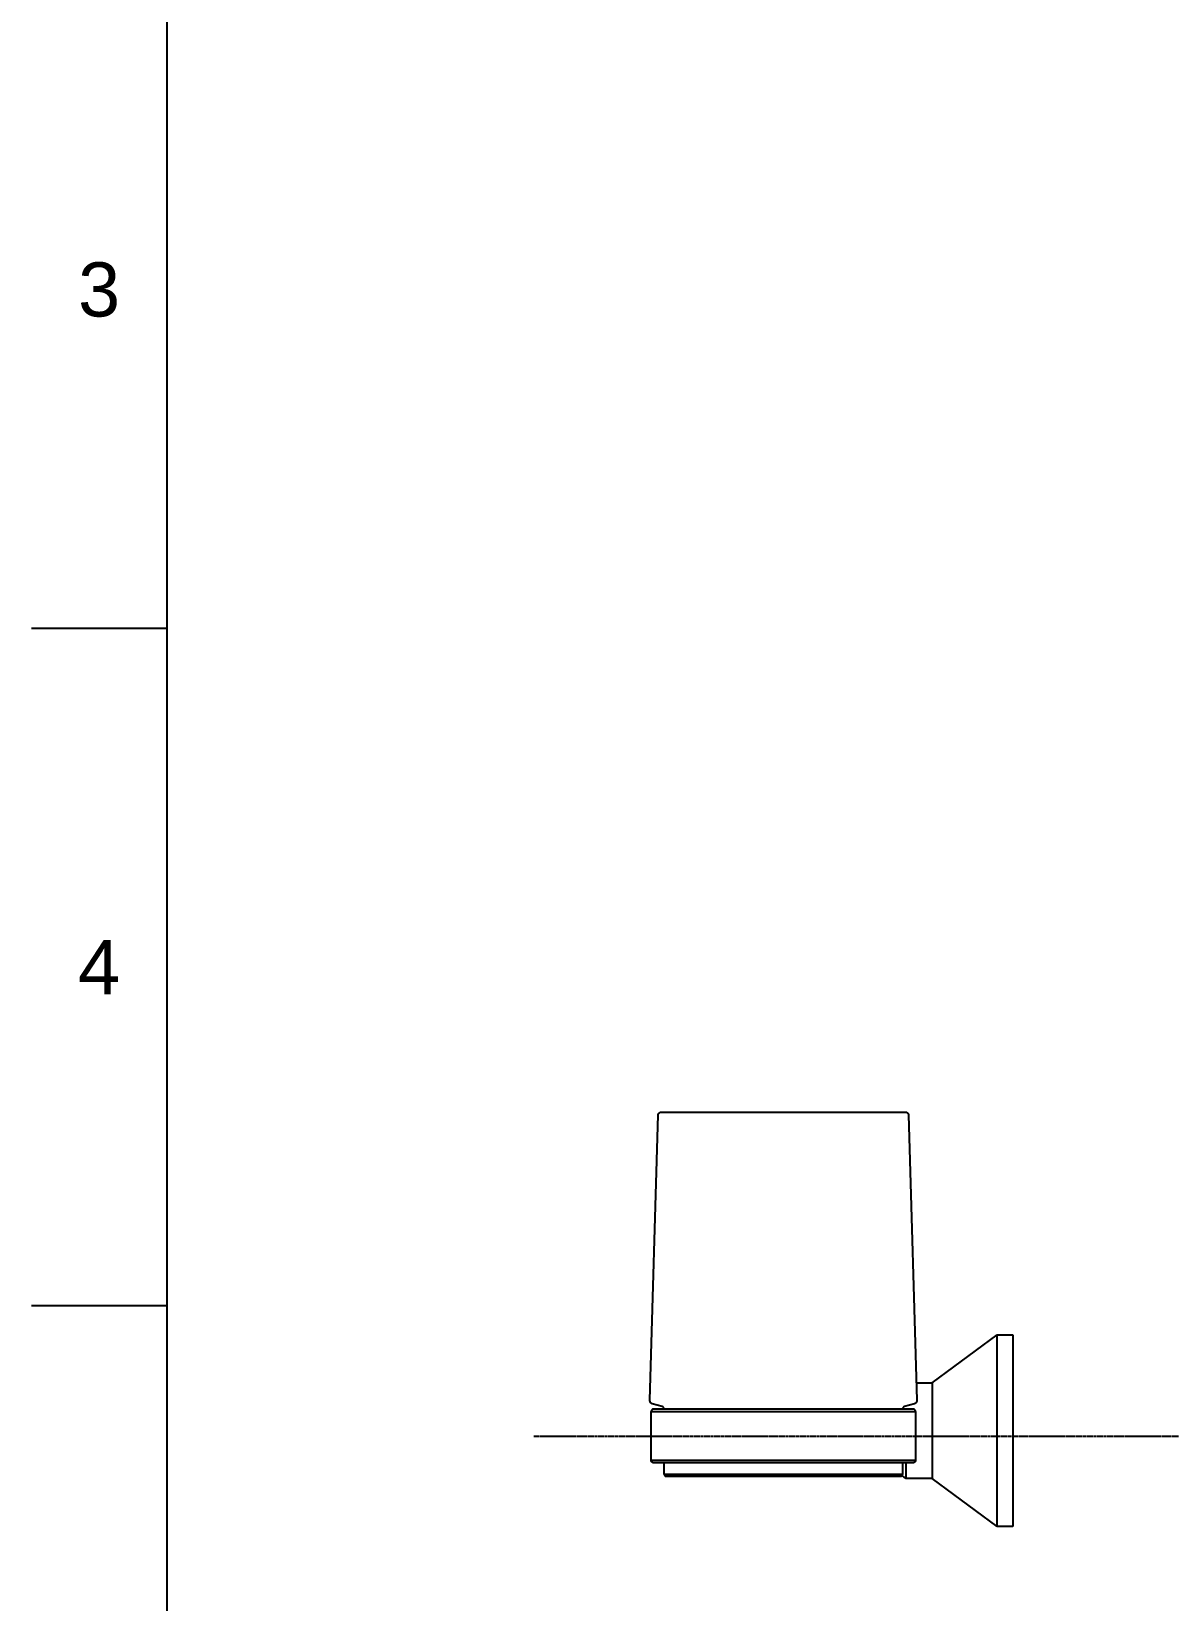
# Model space of a CAD drawing. Header units: millimetres. Extents: x 2944 to 4044, y 1234 to 2718.
# Drawn here: x 2993.8 to 3290.9, y 1898.8 to 2308.6 of the extents above; entities that cross this region are included whole.
import ezdxf

# ---------------------------------------------------------------- set-up
doc = ezdxf.new("R2010")
doc.units = ezdxf.units.MM
doc.linetypes.add('CENTER', pattern=[0.6, 0.375, -0.075, 0.075, -0.075])
for name, color, linetype in [('CEN2', 1, 'Continuous'), ('form22', 7, 'Continuous'), ('main', 7, 'Continuous')]:
    doc.layers.add(name, color=color, linetype=linetype)
doc.styles.add('Arial Regular', font='arial.ttf')

msp = doc.modelspace()

# ---------------------------------------------------------------- linework, layer by layer
at = {"layer": 'CEN2', "linetype": 'CENTER'}
msp.add_line((3496.35, 1941.86), (3124.89, 1941.86), dxfattribs=at)
at = {"layer": 'form22'}
for p, q in [((3029.11, 2683.07), (3029.11, 1268.93)), ((3029.11, 2152.77), (2993.76, 2152.77)), ((3029.11, 1976), (2993.76, 1976))]:
    msp.add_line(p, q, dxfattribs=at)
at = {"layer": 'main'}
for p, q in [((3155.23, 1951.3), (3157.4, 2025.78)), ((3157.4, 2025.81), (3157.41, 2025.84)), ((3157.4, 2025.78), (3157.4, 2025.81)), ((3157.41, 2025.87), (3157.42, 2025.89)), ((3157.41, 2025.84), (3157.41, 2025.87)), ((3157.42, 2025.92), (3157.43, 2025.95)), ((3157.42, 2025.89), (3157.42, 2025.92)), ((3157.43, 2025.95), (3157.44, 2025.98)), ((3157.44, 2025.98), (3157.45, 2026)), ((3157.45, 2026), (3157.46, 2026.03)), ((3157.46, 2026.03), (3157.47, 2026.06)), ((3157.47, 2026.06), (3157.48, 2026.08)), ((3157.48, 2026.08), (3157.5, 2026.11)), ((3157.5, 2026.11), (3157.51, 2026.14)), ((3157.51, 2026.14), (3157.53, 2026.16)), ((3157.53, 2026.16), (3157.54, 2026.18)), ((3157.54, 2026.18), (3157.56, 2026.21)), ((3157.56, 2026.21), (3157.58, 2026.23)), ((3157.58, 2026.23), (3157.6, 2026.25)), ((3157.6, 2026.25), (3157.61, 2026.28)), ((3157.61, 2026.28), (3157.63, 2026.3)), ((3157.63, 2026.3), (3157.66, 2026.32)), ((3157.66, 2026.32), (3157.68, 2026.34)), ((3157.68, 2026.34), (3157.7, 2026.36)), ((3157.7, 2026.36), (3157.72, 2026.37)), ((3157.72, 2026.37), (3157.74, 2026.39)), ((3157.74, 2026.39), (3157.77, 2026.41)), ((3157.77, 2026.41), (3157.79, 2026.42)), ((3157.79, 2026.42), (3157.82, 2026.44)), ((3157.82, 2026.44), (3157.84, 2026.45)), ((3157.84, 2026.45), (3157.87, 2026.47)), ((3157.87, 2026.47), (3157.9, 2026.48)), ((3157.9, 2026.48), (3157.92, 2026.49)), ((3157.92, 2026.49), (3157.95, 2026.5)), ((3157.95, 2026.5), (3157.98, 2026.51)), ((3157.98, 2026.51), (3158, 2026.52)), ((3158, 2026.52), (3158.03, 2026.52)), ((3158.03, 2026.52), (3158.06, 2026.53)), ((3158.06, 2026.53), (3158.09, 2026.54)), ((3158.09, 2026.54), (3158.12, 2026.54)), ((3158.12, 2026.54), (3158.15, 2026.54)), ((3158.15, 2026.54), (3158.18, 2026.55)), ((3158.18, 2026.55), (3158.21, 2026.55)), ((3158.21, 2026.55), (3158.23, 2026.55)), ((3158.23, 2026.55), (3158.26, 2026.55)), ((3158.26, 2026.55), (3158.29, 2026.55)), ((3158.29, 2026.55), (3158.32, 2026.54)), ((3158.32, 2026.54), (3158.35, 2026.54)), ((3158.35, 2026.54), (3158.38, 2026.53)), ((3158.38, 2026.53), (3158.41, 2026.53)), ((3158.41, 2026.53), (3158.44, 2026.52)), ((3158.44, 2026.52), (3158.44, 2026.52)), ((3158.44, 2026.52), (3221.7, 2026.52)), ((3221.7, 2026.52), (3221.73, 2026.53)), ((3221.73, 2026.53), (3221.76, 2026.53)), ((3221.76, 2026.53), (3221.79, 2026.54)), ((3221.79, 2026.54), (3221.82, 2026.54)), ((3221.82, 2026.54), (3221.85, 2026.55)), ((3221.85, 2026.55), (3221.88, 2026.55)), ((3221.88, 2026.55), (3221.91, 2026.55)), ((3221.91, 2026.55), (3221.93, 2026.55)), ((3221.93, 2026.55), (3221.96, 2026.55)), ((3221.96, 2026.55), (3221.99, 2026.54)), ((3221.99, 2026.54), (3222.02, 2026.54)), ((3222.02, 2026.54), (3222.05, 2026.54)), ((3222.05, 2026.54), (3222.08, 2026.53)), ((3222.08, 2026.53), (3222.11, 2026.52)), ((3222.11, 2026.52), (3222.14, 2026.52)), ((3222.14, 2026.52), (3222.16, 2026.51)), ((3222.16, 2026.51), (3222.19, 2026.5)), ((3222.19, 2026.5), (3222.22, 2026.49)), ((3222.22, 2026.49), (3222.24, 2026.48)), ((3222.24, 2026.48), (3222.27, 2026.47)), ((3222.27, 2026.47), (3222.3, 2026.45)), ((3222.3, 2026.45), (3222.32, 2026.44)), ((3222.32, 2026.44), (3222.35, 2026.42)), ((3222.35, 2026.42), (3222.37, 2026.41)), ((3222.37, 2026.41), (3222.4, 2026.39)), ((3222.4, 2026.39), (3222.42, 2026.37)), ((3222.42, 2026.37), (3222.44, 2026.36)), ((3222.44, 2026.36), (3222.46, 2026.34)), ((3222.46, 2026.34), (3222.49, 2026.32)), ((3222.49, 2026.32), (3222.51, 2026.3)), ((3222.51, 2026.3), (3222.53, 2026.28)), ((3222.53, 2026.28), (3222.55, 2026.25)), ((3222.55, 2026.25), (3222.56, 2026.23)), ((3222.56, 2026.23), (3222.58, 2026.21)), ((3222.58, 2026.21), (3222.6, 2026.19)), ((3222.6, 2026.19), (3222.61, 2026.16)), ((3222.61, 2026.16), (3222.63, 2026.14)), ((3222.63, 2026.14), (3222.64, 2026.11)), ((3222.64, 2026.11), (3222.66, 2026.09)), ((3222.66, 2026.09), (3222.67, 2026.06)), ((3222.67, 2026.06), (3222.68, 2026.03)), ((3222.68, 2026.03), (3222.69, 2026.01)), ((3222.69, 2026.01), (3222.7, 2025.98)), ((3222.7, 2025.98), (3222.71, 2025.95)), ((3222.71, 2025.95), (3222.72, 2025.92)), ((3222.72, 2025.92), (3222.73, 2025.89)), ((3222.73, 2025.89), (3222.73, 2025.87)), ((3222.73, 2025.87), (3222.74, 2025.84)), ((3222.74, 2025.84), (3222.74, 2025.81)), ((3222.74, 2025.81), (3222.74, 2025.78)), ((3222.74, 2025.78), (3224.91, 1951.3)), ((3228.88, 1955.9), (3245.93, 1968.4)), ((3245.93, 1918.4), (3245.93, 1968.4)), ((3245.93, 1968.4), (3249.94, 1968.4)), ((3249.94, 1968.4), (3249.94, 1918.4)), ((3224.67, 1955.9), (3228.88, 1955.9)), ((3228.88, 1955.9), (3228.88, 1930.9)), ((3155.23, 1951.27), (3155.23, 1951.3)), ((3155.23, 1951.23), (3155.23, 1951.27)), ((3155.24, 1951.2), (3155.23, 1951.23)), ((3155.24, 1951.16), (3155.24, 1951.2)), ((3155.24, 1951.13), (3155.24, 1951.16)), ((3155.25, 1951.09), (3155.24, 1951.13)), ((3155.26, 1951.06), (3155.25, 1951.09)), ((3155.26, 1951.03), (3155.26, 1951.06)), ((3155.27, 1950.99), (3155.26, 1951.03)), ((3155.28, 1950.96), (3155.27, 1950.99)), ((3155.29, 1950.93), (3155.28, 1950.96)), ((3155.31, 1950.89), (3155.29, 1950.93)), ((3155.32, 1950.86), (3155.31, 1950.89)), ((3155.34, 1950.83), (3155.32, 1950.86)), ((3155.35, 1950.8), (3155.34, 1950.83)), ((3155.37, 1950.77), (3155.35, 1950.8)), ((3224.78, 1950.79), (3224.77, 1950.76)), ((3224.8, 1950.81), (3224.78, 1950.79)), ((3224.81, 1950.84), (3224.8, 1950.81)), ((3224.83, 1950.87), (3224.81, 1950.84)), ((3224.84, 1950.9), (3224.83, 1950.87)), ((3224.85, 1950.93), (3224.84, 1950.9)), ((3224.86, 1950.96), (3224.85, 1950.93)), ((3224.87, 1950.99), (3224.86, 1950.96)), ((3224.88, 1951.02), (3224.87, 1950.99)), ((3224.89, 1951.05), (3224.88, 1951.02)), ((3224.9, 1951.11), (3224.89, 1951.08)), ((3224.89, 1951.08), (3224.89, 1951.05)), ((3224.91, 1951.21), (3224.9, 1951.18)), ((3224.9, 1951.18), (3224.9, 1951.14)), ((3224.9, 1951.14), (3224.9, 1951.11)), ((3224.91, 1951.3), (3224.91, 1951.27)), ((3224.91, 1951.27), (3224.91, 1951.24)), ((3224.91, 1951.24), (3224.91, 1951.21)), ((3155.39, 1950.74), (3155.37, 1950.77)), ((3155.4, 1950.71), (3155.39, 1950.74)), ((3155.42, 1950.68), (3155.4, 1950.71)), ((3155.44, 1950.65), (3155.42, 1950.68)), ((3155.47, 1950.62), (3155.44, 1950.65)), ((3155.49, 1950.6), (3155.47, 1950.62)), ((3155.51, 1950.57), (3155.49, 1950.6)), ((3155.54, 1950.55), (3155.51, 1950.57)), ((3155.56, 1950.52), (3155.54, 1950.55)), ((3155.59, 1950.5), (3155.56, 1950.52)), ((3155.58, 1948.49), (3155.57, 1948.47)), ((3155.57, 1948.47), (3155.57, 1948.45)), ((3155.57, 1948.45), (3155.57, 1948.43)), ((3155.57, 1948.43), (3155.57, 1948.41)), ((3155.57, 1935.61), (3155.57, 1948.41)), ((3155.57, 1948.41), (3190.07, 1948.41)), ((3155.59, 1948.55), (3155.58, 1948.53)), ((3155.58, 1948.53), (3155.58, 1948.51)), ((3155.58, 1948.51), (3155.58, 1948.49)), ((3155.61, 1950.48), (3155.59, 1950.5)), ((3155.6, 1948.59), (3155.59, 1948.57)), ((3155.59, 1948.57), (3155.59, 1948.55)), ((3155.61, 1948.61), (3155.6, 1948.59)), ((3155.64, 1950.46), (3155.61, 1950.48)), ((3155.62, 1948.65), (3155.61, 1948.63)), ((3155.61, 1948.63), (3155.61, 1948.61)), ((3155.63, 1948.67), (3155.62, 1948.65)), ((3155.64, 1948.69), (3155.63, 1948.67)), ((3155.67, 1950.44), (3155.64, 1950.46)), ((3155.65, 1948.71), (3155.64, 1948.69)), ((3155.66, 1948.72), (3155.65, 1948.71)), ((3155.67, 1948.74), (3155.66, 1948.72)), ((3155.8, 1950.39), (3155.67, 1950.44)), ((3155.68, 1948.76), (3155.67, 1948.74)), ((3155.7, 1948.77), (3155.68, 1948.76)), ((3155.71, 1948.79), (3155.7, 1948.77)), ((3155.72, 1948.81), (3155.71, 1948.79)), ((3155.74, 1948.82), (3155.72, 1948.81)), ((3155.75, 1948.84), (3155.74, 1948.82)), ((3155.77, 1948.85), (3155.75, 1948.84)), ((3155.78, 1948.86), (3155.77, 1948.85)), ((3155.8, 1948.88), (3155.78, 1948.86)), ((3158.41, 1949.69), (3155.8, 1950.39)), ((3155.82, 1948.89), (3155.8, 1948.88)), ((3155.83, 1948.9), (3155.82, 1948.89)), ((3155.85, 1948.91), (3155.83, 1948.9)), ((3155.87, 1948.92), (3155.85, 1948.91)), ((3155.89, 1948.93), (3155.87, 1948.92)), ((3155.91, 1948.94), (3155.89, 1948.93)), ((3155.92, 1948.95), (3155.91, 1948.94)), ((3155.94, 1948.96), (3155.92, 1948.95)), ((3155.96, 1948.97), (3155.94, 1948.96)), ((3155.98, 1948.98), (3155.96, 1948.97)), ((3156, 1948.98), (3155.98, 1948.98)), ((3156.02, 1948.99), (3156, 1948.98)), ((3156.04, 1948.99), (3156.02, 1948.99)), ((3156.06, 1949), (3156.04, 1948.99)), ((3156.08, 1949), (3156.06, 1949)), ((3156.11, 1949), (3156.08, 1949)), ((3156.13, 1949), (3156.11, 1949)), ((3156.15, 1949.01), (3156.13, 1949)), ((3156.17, 1949.01), (3156.15, 1949.01)), ((3190.07, 1949.01), (3156.17, 1949.01)), ((3156.17, 1949.01), (3156.17, 1949.01)), ((3158.43, 1949.68), (3158.41, 1949.69)), ((3158.46, 1949.67), (3158.43, 1949.68)), ((3158.49, 1949.66), (3158.46, 1949.67)), ((3158.51, 1949.65), (3158.49, 1949.66)), ((3158.54, 1949.64), (3158.51, 1949.65)), ((3158.56, 1949.62), (3158.54, 1949.64)), ((3158.59, 1949.61), (3158.56, 1949.62)), ((3158.61, 1949.59), (3158.59, 1949.61)), ((3158.64, 1949.58), (3158.61, 1949.59)), ((3158.66, 1949.56), (3158.64, 1949.58)), ((3158.68, 1949.54), (3158.66, 1949.56)), ((3158.7, 1949.52), (3158.68, 1949.54)), ((3158.72, 1949.5), (3158.7, 1949.52)), ((3158.74, 1949.48), (3158.72, 1949.5)), ((3158.76, 1949.46), (3158.74, 1949.48)), ((3158.78, 1949.44), (3158.76, 1949.46)), ((3158.8, 1949.42), (3158.78, 1949.44)), ((3158.82, 1949.4), (3158.8, 1949.42)), ((3158.84, 1949.37), (3158.82, 1949.4)), ((3158.85, 1949.35), (3158.84, 1949.37)), ((3158.87, 1949.33), (3158.85, 1949.35)), ((3158.88, 1949.3), (3158.87, 1949.33)), ((3158.89, 1949.28), (3158.88, 1949.3)), ((3158.91, 1949.25), (3158.89, 1949.28)), ((3158.92, 1949.22), (3158.91, 1949.25)), ((3158.93, 1949.2), (3158.92, 1949.22)), ((3158.94, 1949.17), (3158.93, 1949.2)), ((3158.95, 1949.14), (3158.94, 1949.17)), ((3158.96, 1949.12), (3158.95, 1949.14)), ((3158.96, 1949.09), (3158.96, 1949.12)), ((3158.97, 1949.06), (3158.96, 1949.09)), ((3158.97, 1949.03), (3158.97, 1949.06)), ((3158.98, 1949.01), (3158.97, 1949.03)), ((3223.97, 1949.01), (3190.07, 1949.01)), ((3190.07, 1948.41), (3224.57, 1948.41)), ((3221.17, 1949.06), (3221.16, 1949.03)), ((3221.16, 1949.03), (3221.16, 1949.01)), ((3221.18, 1949.09), (3221.17, 1949.06)), ((3221.19, 1949.14), (3221.18, 1949.12)), ((3221.18, 1949.12), (3221.18, 1949.09)), ((3221.2, 1949.17), (3221.19, 1949.14)), ((3221.21, 1949.2), (3221.2, 1949.17)), ((3221.22, 1949.22), (3221.21, 1949.2)), ((3221.23, 1949.25), (3221.22, 1949.22)), ((3221.24, 1949.28), (3221.23, 1949.25)), ((3221.26, 1949.3), (3221.24, 1949.28)), ((3221.27, 1949.33), (3221.26, 1949.3)), ((3221.29, 1949.35), (3221.27, 1949.33)), ((3221.3, 1949.37), (3221.29, 1949.35)), ((3221.32, 1949.4), (3221.3, 1949.37)), ((3221.34, 1949.42), (3221.32, 1949.4)), ((3221.36, 1949.44), (3221.34, 1949.42)), ((3221.37, 1949.46), (3221.36, 1949.44)), ((3221.39, 1949.48), (3221.37, 1949.46)), ((3221.41, 1949.5), (3221.39, 1949.48)), ((3221.44, 1949.52), (3221.41, 1949.5)), ((3221.46, 1949.54), (3221.44, 1949.52)), ((3221.48, 1949.56), (3221.46, 1949.54)), ((3221.5, 1949.58), (3221.48, 1949.56)), ((3221.53, 1949.59), (3221.5, 1949.58)), ((3221.55, 1949.61), (3221.53, 1949.59)), ((3221.57, 1949.62), (3221.55, 1949.61)), ((3221.6, 1949.64), (3221.57, 1949.62)), ((3221.63, 1949.65), (3221.6, 1949.64)), ((3221.65, 1949.66), (3221.63, 1949.65)), ((3221.68, 1949.67), (3221.65, 1949.66)), ((3221.7, 1949.68), (3221.68, 1949.67)), ((3221.73, 1949.69), (3221.7, 1949.68)), ((3224.34, 1950.39), (3221.73, 1949.69)), ((3223.99, 1949.01), (3223.97, 1949.01)), ((3223.97, 1949.01), (3223.97, 1949.01)), ((3224.01, 1949), (3223.99, 1949.01)), ((3224.03, 1949), (3224.01, 1949)), ((3224.05, 1949), (3224.03, 1949)), ((3224.08, 1949), (3224.05, 1949)), ((3224.1, 1948.99), (3224.08, 1949)), ((3224.12, 1948.99), (3224.1, 1948.99)), ((3224.14, 1948.98), (3224.12, 1948.99)), ((3224.16, 1948.98), (3224.14, 1948.98)), ((3224.18, 1948.97), (3224.16, 1948.98)), ((3224.2, 1948.96), (3224.18, 1948.97)), ((3224.21, 1948.95), (3224.2, 1948.96)), ((3224.23, 1948.94), (3224.21, 1948.95)), ((3224.25, 1948.93), (3224.23, 1948.94)), ((3224.27, 1948.92), (3224.25, 1948.93)), ((3224.29, 1948.91), (3224.27, 1948.92)), ((3224.31, 1948.9), (3224.29, 1948.91)), ((3224.32, 1948.89), (3224.31, 1948.9)), ((3224.34, 1948.88), (3224.32, 1948.89)), ((3224.37, 1950.41), (3224.34, 1950.39)), ((3224.36, 1948.86), (3224.34, 1948.88)), ((3224.37, 1948.85), (3224.36, 1948.86)), ((3224.4, 1950.42), (3224.37, 1950.41)), ((3224.39, 1948.84), (3224.37, 1948.85)), ((3224.4, 1948.82), (3224.39, 1948.84)), ((3224.43, 1950.43), (3224.4, 1950.42)), ((3224.42, 1948.81), (3224.4, 1948.82)), ((3224.43, 1948.79), (3224.42, 1948.81)), ((3224.46, 1950.45), (3224.43, 1950.43)), ((3224.44, 1948.77), (3224.43, 1948.79)), ((3224.46, 1948.76), (3224.44, 1948.77)), ((3224.48, 1950.47), (3224.46, 1950.45)), ((3224.47, 1948.74), (3224.46, 1948.76)), ((3224.48, 1948.72), (3224.47, 1948.74)), ((3224.51, 1950.48), (3224.48, 1950.47)), ((3224.49, 1948.71), (3224.48, 1948.72)), ((3224.5, 1948.69), (3224.49, 1948.71)), ((3224.51, 1948.67), (3224.5, 1948.69)), ((3224.53, 1950.5), (3224.51, 1950.48)), ((3224.52, 1948.65), (3224.51, 1948.67)), ((3224.53, 1948.63), (3224.52, 1948.65)), ((3224.56, 1950.52), (3224.53, 1950.5)), ((3224.53, 1948.61), (3224.53, 1948.63)), ((3224.54, 1948.59), (3224.53, 1948.61)), ((3224.55, 1948.57), (3224.54, 1948.59)), ((3224.55, 1948.55), (3224.55, 1948.57)), ((3224.56, 1948.53), (3224.55, 1948.55)), ((3224.58, 1950.54), (3224.56, 1950.52)), ((3224.56, 1948.51), (3224.56, 1948.53)), ((3224.56, 1948.49), (3224.56, 1948.51)), ((3224.57, 1948.47), (3224.56, 1948.49)), ((3224.57, 1948.45), (3224.57, 1948.47)), ((3224.57, 1948.43), (3224.57, 1948.45)), ((3224.57, 1948.41), (3224.57, 1948.43)), ((3224.57, 1948.41), (3224.57, 1935.61)), ((3224.61, 1950.56), (3224.58, 1950.54)), ((3224.63, 1950.59), (3224.61, 1950.56)), ((3224.65, 1950.61), (3224.63, 1950.59)), ((3224.67, 1950.63), (3224.65, 1950.61)), ((3224.69, 1950.66), (3224.67, 1950.63)), ((3224.71, 1950.68), (3224.69, 1950.66)), ((3224.73, 1950.71), (3224.71, 1950.68)), ((3224.75, 1950.73), (3224.73, 1950.71)), ((3224.77, 1950.76), (3224.75, 1950.73)), ((3190.07, 1935.61), (3155.57, 1935.61)), ((3155.57, 1935.58), (3155.57, 1935.61)), ((3155.57, 1935.56), (3155.57, 1935.58)), ((3155.57, 1935.54), (3155.57, 1935.56)), ((3155.58, 1935.52), (3155.57, 1935.54)), ((3155.58, 1935.5), (3155.58, 1935.52)), ((3155.58, 1935.48), (3155.58, 1935.5)), ((3155.59, 1935.46), (3155.58, 1935.48)), ((3155.59, 1935.44), (3155.59, 1935.46)), ((3155.6, 1935.42), (3155.59, 1935.44)), ((3155.61, 1935.4), (3155.6, 1935.42)), ((3155.61, 1935.38), (3155.61, 1935.4)), ((3155.62, 1935.36), (3155.61, 1935.38)), ((3155.63, 1935.34), (3155.62, 1935.36)), ((3155.64, 1935.32), (3155.63, 1935.34)), ((3155.65, 1935.31), (3155.64, 1935.32)), ((3155.66, 1935.29), (3155.65, 1935.31)), ((3155.67, 1935.27), (3155.66, 1935.29)), ((3155.68, 1935.25), (3155.67, 1935.27)), ((3155.7, 1935.24), (3155.68, 1935.25)), ((3155.71, 1935.22), (3155.7, 1935.24)), ((3155.72, 1935.2), (3155.71, 1935.22)), ((3155.74, 1935.19), (3155.72, 1935.2)), ((3155.75, 1935.17), (3155.74, 1935.19)), ((3155.77, 1935.16), (3155.75, 1935.17)), ((3155.78, 1935.15), (3155.77, 1935.16)), ((3155.8, 1935.13), (3155.78, 1935.15)), ((3155.82, 1935.12), (3155.8, 1935.13)), ((3155.83, 1935.11), (3155.82, 1935.12)), ((3155.85, 1935.1), (3155.83, 1935.11)), ((3155.87, 1935.09), (3155.85, 1935.1)), ((3155.89, 1935.08), (3155.87, 1935.09)), ((3155.91, 1935.07), (3155.89, 1935.08)), ((3155.92, 1935.06), (3155.91, 1935.07)), ((3155.94, 1935.05), (3155.92, 1935.06)), ((3155.96, 1935.04), (3155.94, 1935.05)), ((3155.98, 1935.04), (3155.96, 1935.04)), ((3156, 1935.03), (3155.98, 1935.04)), ((3156.02, 1935.02), (3156, 1935.03)), ((3156.04, 1935.02), (3156.02, 1935.02)), ((3156.06, 1935.01), (3156.04, 1935.02)), ((3156.08, 1935.01), (3156.06, 1935.01)), ((3156.11, 1935.01), (3156.08, 1935.01)), ((3156.13, 1935.01), (3156.11, 1935.01)), ((3156.15, 1935.01), (3156.13, 1935.01)), ((3156.17, 1935.01), (3156.15, 1935.01)), ((3190.07, 1935.01), (3156.17, 1935.01)), ((3156.17, 1935.01), (3156.17, 1935.01)), ((3158.99, 1931.97), (3158.99, 1935.01)), ((3224.57, 1935.61), (3190.07, 1935.61)), ((3223.97, 1935.01), (3190.07, 1935.01)), ((3221.15, 1935.01), (3221.15, 1931.97)), ((3222.06, 1935.01), (3222.06, 1930.9)), ((3223.99, 1935.01), (3223.97, 1935.01)), ((3223.97, 1935.01), (3223.97, 1935.01)), ((3224.01, 1935.01), (3223.99, 1935.01)), ((3224.03, 1935.01), (3224.01, 1935.01)), ((3224.05, 1935.01), (3224.03, 1935.01)), ((3224.08, 1935.01), (3224.05, 1935.01)), ((3224.1, 1935.02), (3224.08, 1935.01)), ((3224.12, 1935.02), (3224.1, 1935.02)), ((3224.14, 1935.03), (3224.12, 1935.02)), ((3224.16, 1935.04), (3224.14, 1935.03)), ((3224.18, 1935.04), (3224.16, 1935.04)), ((3224.2, 1935.05), (3224.18, 1935.04)), ((3224.21, 1935.06), (3224.2, 1935.05)), ((3224.23, 1935.07), (3224.21, 1935.06)), ((3224.25, 1935.08), (3224.23, 1935.07)), ((3224.27, 1935.09), (3224.25, 1935.08)), ((3224.29, 1935.1), (3224.27, 1935.09)), ((3224.31, 1935.11), (3224.29, 1935.1)), ((3224.32, 1935.12), (3224.31, 1935.11)), ((3224.34, 1935.13), (3224.32, 1935.12)), ((3224.36, 1935.15), (3224.34, 1935.13)), ((3224.37, 1935.16), (3224.36, 1935.15)), ((3224.39, 1935.17), (3224.37, 1935.16)), ((3224.4, 1935.19), (3224.39, 1935.17)), ((3224.42, 1935.2), (3224.4, 1935.19)), ((3224.43, 1935.22), (3224.42, 1935.2)), ((3224.44, 1935.24), (3224.43, 1935.22)), ((3224.46, 1935.25), (3224.44, 1935.24)), ((3224.47, 1935.27), (3224.46, 1935.25)), ((3224.48, 1935.29), (3224.47, 1935.27)), ((3224.49, 1935.31), (3224.48, 1935.29)), ((3224.5, 1935.32), (3224.49, 1935.31)), ((3224.51, 1935.34), (3224.5, 1935.32)), ((3224.52, 1935.36), (3224.51, 1935.34)), ((3224.53, 1935.38), (3224.52, 1935.36)), ((3224.54, 1935.42), (3224.53, 1935.4)), ((3224.53, 1935.4), (3224.53, 1935.38)), ((3224.55, 1935.44), (3224.54, 1935.42)), ((3224.56, 1935.48), (3224.55, 1935.46)), ((3224.55, 1935.46), (3224.55, 1935.44)), ((3224.57, 1935.54), (3224.56, 1935.52)), ((3224.56, 1935.52), (3224.56, 1935.5)), ((3224.56, 1935.5), (3224.56, 1935.48)), ((3224.57, 1935.61), (3224.57, 1935.58)), ((3224.57, 1935.58), (3224.57, 1935.56)), ((3224.57, 1935.56), (3224.57, 1935.54)), ((3158.99, 1931.97), (3158.99, 1931.95)), ((3221.15, 1931.97), (3158.99, 1931.97)), ((3158.99, 1931.95), (3158.99, 1931.93)), ((3158.99, 1931.93), (3158.99, 1931.92)), ((3158.99, 1931.92), (3158.99, 1931.9)), ((3158.99, 1931.9), (3159, 1931.88)), ((3159, 1931.88), (3159, 1931.87)), ((3159, 1931.87), (3159, 1931.85)), ((3159, 1931.85), (3159.01, 1931.83)), ((3159.01, 1931.83), (3159.01, 1931.82)), ((3159.01, 1931.82), (3159.02, 1931.8)), ((3159.02, 1931.8), (3159.03, 1931.78)), ((3159.03, 1931.78), (3159.03, 1931.77)), ((3159.03, 1931.77), (3159.04, 1931.75)), ((3159.04, 1931.75), (3159.05, 1931.73)), ((3159.05, 1931.73), (3159.06, 1931.72)), ((3159.06, 1931.72), (3159.07, 1931.7)), ((3159.07, 1931.7), (3159.07, 1931.69)), ((3159.07, 1931.69), (3159.08, 1931.68)), ((3159.08, 1931.68), (3159.1, 1931.66)), ((3159.1, 1931.66), (3159.11, 1931.65)), ((3159.11, 1931.65), (3159.12, 1931.63)), ((3159.12, 1931.63), (3159.13, 1931.62)), ((3159.13, 1931.62), (3159.14, 1931.61)), ((3159.14, 1931.61), (3159.15, 1931.6)), ((3159.15, 1931.6), (3159.17, 1931.59)), ((3159.17, 1931.59), (3159.18, 1931.58)), ((3159.18, 1931.58), (3159.2, 1931.57)), ((3159.2, 1931.57), (3159.21, 1931.56)), ((3159.21, 1931.56), (3159.22, 1931.55)), ((3159.22, 1931.55), (3159.24, 1931.54)), ((3159.24, 1931.54), (3159.25, 1931.53)), ((3159.25, 1931.53), (3159.27, 1931.52)), ((3159.27, 1931.52), (3159.29, 1931.51)), ((3159.29, 1931.51), (3159.3, 1931.51)), ((3159.3, 1931.51), (3159.32, 1931.5)), ((3159.32, 1931.5), (3159.33, 1931.49)), ((3159.33, 1931.49), (3159.35, 1931.49)), ((3159.35, 1931.49), (3159.37, 1931.48)), ((3159.37, 1931.48), (3159.39, 1931.48)), ((3159.39, 1931.48), (3159.4, 1931.48)), ((3159.4, 1931.48), (3159.42, 1931.47)), ((3159.42, 1931.47), (3159.44, 1931.47)), ((3159.44, 1931.47), (3159.45, 1931.47)), ((3159.45, 1931.47), (3159.47, 1931.47)), ((3159.47, 1931.47), (3159.49, 1931.47)), ((3159.49, 1931.47), (3220.65, 1931.47)), ((3220.65, 1931.47), (3220.67, 1931.47)), ((3220.67, 1931.47), (3220.68, 1931.47)), ((3220.68, 1931.47), (3220.7, 1931.47)), ((3220.7, 1931.47), (3220.72, 1931.47)), ((3220.72, 1931.47), (3220.73, 1931.48)), ((3220.73, 1931.48), (3220.75, 1931.48)), ((3220.75, 1931.48), (3220.77, 1931.48)), ((3220.77, 1931.48), (3220.78, 1931.49)), ((3220.78, 1931.49), (3220.8, 1931.49)), ((3220.8, 1931.49), (3220.82, 1931.5)), ((3220.82, 1931.5), (3220.83, 1931.5)), ((3220.83, 1931.5), (3220.85, 1931.51)), ((3220.85, 1931.51), (3220.86, 1931.52)), ((3220.86, 1931.52), (3220.88, 1931.53)), ((3220.88, 1931.53), (3220.89, 1931.53)), ((3220.89, 1931.53), (3220.91, 1931.54)), ((3220.91, 1931.54), (3220.92, 1931.55)), ((3220.92, 1931.55), (3220.94, 1931.56)), ((3220.94, 1931.56), (3220.95, 1931.57)), ((3220.95, 1931.57), (3220.96, 1931.58)), ((3220.96, 1931.58), (3220.98, 1931.59)), ((3220.98, 1931.59), (3220.99, 1931.6)), ((3220.99, 1931.6), (3221, 1931.62)), ((3221, 1931.62), (3221.01, 1931.63)), ((3221.01, 1931.63), (3221.03, 1931.64)), ((3221.03, 1931.64), (3221.04, 1931.65)), ((3221.04, 1931.65), (3221.05, 1931.67)), ((3221.05, 1931.67), (3221.06, 1931.68)), ((3222.06, 1930.9), (3221.05, 1931.67)), ((3221.06, 1931.68), (3221.07, 1931.7)), ((3221.07, 1931.7), (3221.08, 1931.71)), ((3221.08, 1931.71), (3221.09, 1931.72)), ((3221.09, 1931.74), (3221.1, 1931.75)), ((3221.09, 1931.72), (3221.09, 1931.74)), ((3221.1, 1931.75), (3221.11, 1931.77)), ((3221.11, 1931.79), (3221.12, 1931.8)), ((3221.11, 1931.77), (3221.11, 1931.79)), ((3221.12, 1931.8), (3221.13, 1931.82)), ((3221.13, 1931.85), (3221.14, 1931.87)), ((3221.13, 1931.83), (3221.13, 1931.85)), ((3221.13, 1931.82), (3221.13, 1931.83)), ((3221.14, 1931.9), (3221.15, 1931.92)), ((3221.14, 1931.88), (3221.14, 1931.9)), ((3221.14, 1931.87), (3221.14, 1931.88)), ((3221.15, 1931.95), (3221.15, 1931.97)), ((3221.15, 1931.94), (3221.15, 1931.95)), ((3221.15, 1931.92), (3221.15, 1931.94)), ((3228.88, 1930.9), (3222.06, 1930.9)), ((3245.93, 1918.4), (3228.88, 1930.9)), ((3249.94, 1918.4), (3245.93, 1918.4))]:
    msp.add_line(p, q, dxfattribs=at)

# ---------------------------------------------------------------- texts
at = {"layer": 'form22', "char_height": 14.14, "attachment_point": 5, "style": 'Arial Regular'}
for s, insert, width in [('3', (3011.44, 2241.15), 46.8818), ('4', (3011.44, 2064.38), 47.8041)]:
    msp.add_mtext(s, dxfattribs=dict(at, insert=insert, width=width))

doc.saveas('drawing.dxf')
